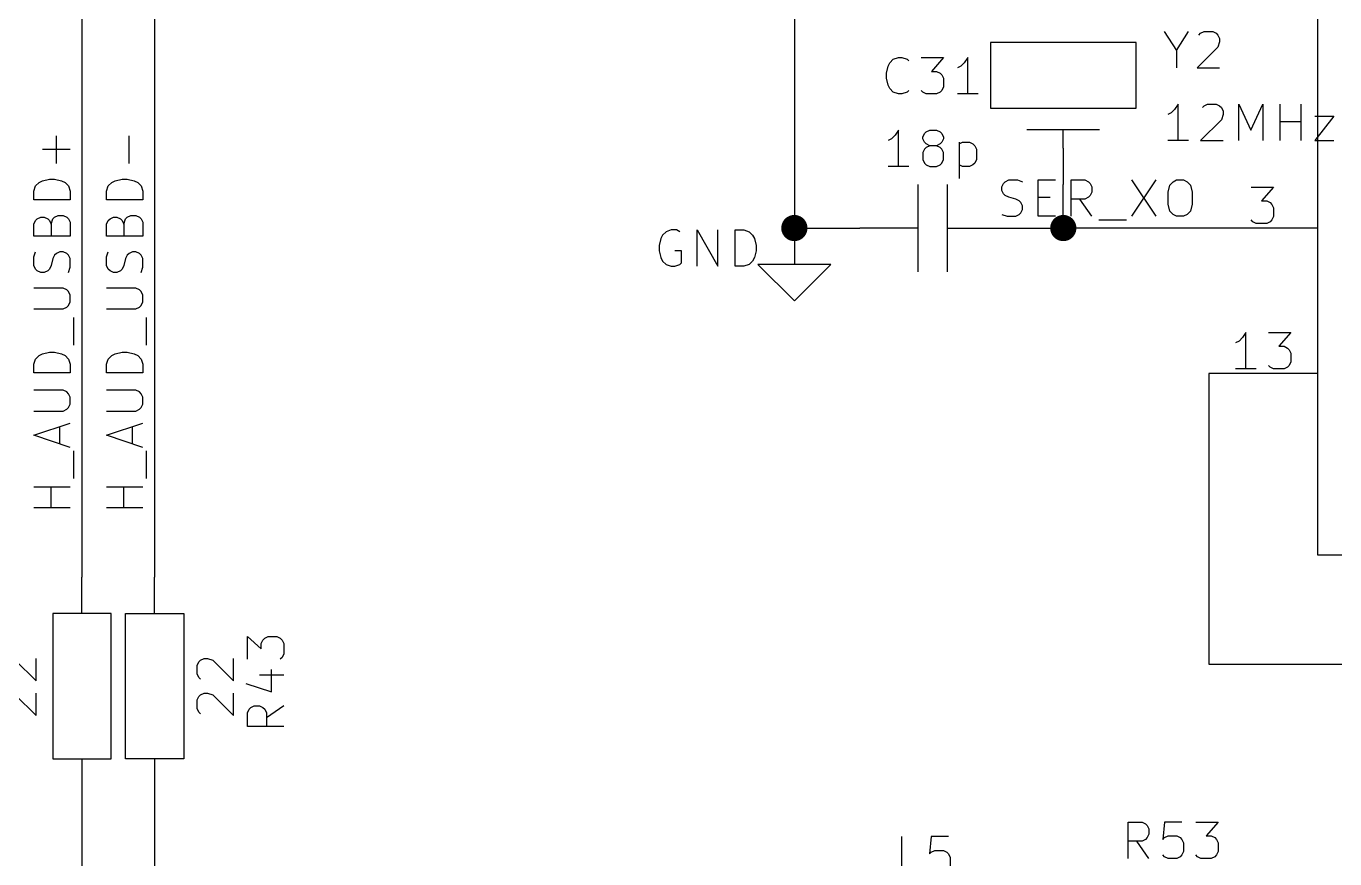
# Model space of a CAD drawing. Extents: x 0.4 to 16.1, y -11.3 to -0.4.
# Drawn here: x 8.333 to 10.133, y -5.858 to -4.712 of the extents above; entities that cross this region are included whole.
import ezdxf

# ---------------------------------------------------------------- set-up
doc = ezdxf.new("R2010")
doc.units = 0
doc.header["$MEASUREMENT"] = 0
for name, color, linetype in [('BLACK', 7, 'CONTINUOUS'), ('CYAN2', 4, 'CONTINUOUS'), ('GREEN2', 3, 'CONTINUOUS'), ('LYELLOW', 51, 'CONTINUOUS'), ('RED2', 1, 'CONTINUOUS')]:
    doc.layers.add(name, color=color, linetype=linetype)

msp = doc.modelspace()

# ---------------------------------------------------------------- linework, layer by layer
at = {"layer": 'BLACK', "linetype": 'CONTINUOUS'}
for p, q in [((8.37482, -4.90116), (8.37482, -4.86306)), ((8.47482, -4.90116), (8.47482, -4.86306)), ((8.39387, -4.88211), (8.35577, -4.88211)), ((8.34387, -4.93925), (8.34625, -4.93211)), ((8.34625, -4.93211), (8.35101, -4.92735)), ((8.35101, -4.92735), (8.35577, -4.92497)), ((8.35577, -4.92497), (8.3653, -4.92259)), ((8.3653, -4.92259), (8.37244, -4.92259)), ((8.37244, -4.92259), (8.38196, -4.92497)), ((8.38196, -4.92497), (8.38672, -4.92735)), ((8.38672, -4.92735), (8.39148, -4.93211)), ((8.39148, -4.93211), (8.39387, -4.93925)), ((8.44387, -4.93925), (8.44625, -4.93211)), ((8.44625, -4.93211), (8.45101, -4.92735)), ((8.45101, -4.92735), (8.45577, -4.92497)), ((8.45577, -4.92497), (8.4653, -4.92259)), ((8.4653, -4.92259), (8.47244, -4.92259)), ((8.47244, -4.92259), (8.48196, -4.92497)), ((8.48196, -4.92497), (8.48672, -4.92735)), ((8.48672, -4.92735), (8.49148, -4.93211)), ((8.49148, -4.93211), (8.49387, -4.93925)), ((9.67544, -4.93339), (9.67782, -4.92863)), ((9.67782, -4.92863), (9.6802, -4.92625)), ((9.6802, -4.92625), (9.68497, -4.92387)), ((9.68497, -4.92387), (9.69687, -4.92387)), ((9.69687, -4.92387), (9.70402, -4.92625)), ((9.72544, -4.97387), (9.72544, -4.92387)), ((9.72544, -4.92387), (9.74925, -4.92387)), ((9.77068, -4.97387), (9.77068, -4.92387)), ((9.77068, -4.92387), (9.78973, -4.92387)), ((9.78973, -4.92387), (9.79449, -4.92625)), ((9.79449, -4.92625), (9.79687, -4.92863)), ((9.79687, -4.92863), (9.79925, -4.93339)), ((9.85402, -4.92387), (9.88735, -4.97387)), ((9.88735, -4.92387), (9.85402, -4.97387)), ((9.90402, -4.94053), (9.9064, -4.93101)), ((9.9064, -4.93101), (9.91116, -4.92625)), ((9.91116, -4.92625), (9.91592, -4.92387)), ((9.91592, -4.92387), (9.92544, -4.92387)), ((9.92544, -4.92387), (9.9302, -4.92625)), ((9.9302, -4.92625), (9.93497, -4.93101)), ((9.93497, -4.93101), (9.93735, -4.94053)), ((8.34387, -4.95116), (8.34387, -4.93925)), ((8.39387, -4.93925), (8.39387, -4.95116)), ((8.44387, -4.95116), (8.44387, -4.93925)), ((8.49387, -4.93925), (8.49387, -4.95116)), ((9.67544, -4.93815), (9.67544, -4.93339)), ((9.67782, -4.94291), (9.67544, -4.93815)), ((9.6802, -4.9453), (9.67782, -4.94291)), ((9.68497, -4.94767), (9.6802, -4.9453)), ((9.69449, -4.95006), (9.68497, -4.94767)), ((9.69925, -4.95244), (9.69449, -4.95006)), ((9.72544, -4.94767), (9.74211, -4.94767)), ((9.78973, -4.95006), (9.77068, -4.95006)), ((9.79925, -4.97387), (9.78259, -4.95006)), ((9.79449, -4.94767), (9.78973, -4.95006)), ((9.79687, -4.9453), (9.79449, -4.94767)), ((9.79925, -4.94053), (9.79687, -4.9453)), ((9.79925, -4.93339), (9.79925, -4.94053)), ((9.90402, -4.9572), (9.90402, -4.94053)), ((9.93735, -4.94053), (9.93735, -4.9572)), ((8.39387, -4.95116), (8.34387, -4.95116)), ((8.49387, -4.95116), (8.44387, -4.95116)), ((9.70163, -4.95482), (9.69925, -4.95244)), ((9.70402, -4.95958), (9.70163, -4.95482)), ((9.70163, -4.9691), (9.70402, -4.96434)), ((9.70402, -4.96434), (9.70402, -4.95958)), ((9.9064, -4.96672), (9.90402, -4.9572)), ((9.91116, -4.97148), (9.9064, -4.96672)), ((9.93497, -4.96672), (9.9302, -4.97148)), ((9.93735, -4.9572), (9.93497, -4.96672)), ((8.34387, -4.98449), (8.34625, -4.97973)), ((8.34387, -5.00116), (8.34387, -4.98449)), ((8.34625, -4.97973), (8.34863, -4.97735)), ((8.34863, -4.97735), (8.35339, -4.97497)), ((8.35339, -4.97497), (8.35815, -4.97497)), ((8.35815, -4.97497), (8.36291, -4.97735)), ((8.36291, -4.97735), (8.3653, -4.97973)), ((8.3653, -4.97973), (8.36767, -4.98449)), ((8.36767, -4.98449), (8.37006, -4.97735)), ((8.36767, -4.98449), (8.36767, -5.00116)), ((8.37006, -4.97735), (8.37244, -4.97497)), ((8.37244, -4.97497), (8.3772, -4.97259)), ((8.3772, -4.97259), (8.38434, -4.97259)), ((8.38434, -4.97259), (8.3891, -4.97497)), ((8.3891, -4.97497), (8.39148, -4.97735)), ((8.39148, -4.97735), (8.39387, -4.98211)), ((8.39387, -4.98211), (8.39387, -5.00116)), ((8.44387, -4.98449), (8.44625, -4.97973)), ((8.44387, -5.00116), (8.44387, -4.98449)), ((8.44625, -4.97973), (8.44863, -4.97735)), ((8.44863, -4.97735), (8.45339, -4.97497)), ((8.45339, -4.97497), (8.45815, -4.97497)), ((8.45815, -4.97497), (8.46291, -4.97735)), ((8.46291, -4.97735), (8.4653, -4.97973)), ((8.4653, -4.97973), (8.46767, -4.98449)), ((8.46767, -4.98449), (8.47006, -4.97735)), ((8.46767, -4.98449), (8.46767, -5.00116)), ((8.47006, -4.97735), (8.47244, -4.97497)), ((8.47244, -4.97497), (8.4772, -4.97259)), ((8.4772, -4.97259), (8.48434, -4.97259)), ((8.48434, -4.97259), (8.4891, -4.97497)), ((8.4891, -4.97497), (8.49148, -4.97735)), ((8.49148, -4.97735), (8.49387, -4.98211)), ((8.49387, -4.98211), (8.49387, -5.00116)), ((9.67544, -4.97148), (9.68259, -4.97387)), ((9.68259, -4.97387), (9.69449, -4.97387)), ((9.69449, -4.97387), (9.69925, -4.97148)), ((9.69925, -4.97148), (9.70163, -4.9691)), ((9.74925, -4.97387), (9.72544, -4.97387)), ((9.80878, -4.97863), (9.84687, -4.97863)), ((9.91592, -4.97387), (9.91116, -4.97148)), ((9.92544, -4.97387), (9.91592, -4.97387)), ((9.9302, -4.97148), (9.92544, -4.97387)), ((8.39387, -5.00116), (8.34387, -5.00116)), ((8.49387, -5.00116), (8.44387, -5.00116)), ((8.34387, -5.02973), (8.34625, -5.02259)), ((8.37958, -5.02259), (8.37482, -5.02497)), ((8.38434, -5.02259), (8.37958, -5.02259)), ((8.3891, -5.02497), (8.38434, -5.02259)), ((8.44387, -5.02973), (8.44625, -5.02259)), ((8.47958, -5.02259), (8.47482, -5.02497)), ((8.48434, -5.02259), (8.47958, -5.02259)), ((8.4891, -5.02497), (8.48434, -5.02259)), ((8.34387, -5.04163), (8.34387, -5.02973)), ((8.37006, -5.03211), (8.36767, -5.04163)), ((8.37244, -5.02735), (8.37006, -5.03211)), ((8.37482, -5.02497), (8.37244, -5.02735)), ((8.39148, -5.02735), (8.3891, -5.02497)), ((8.39387, -5.03211), (8.39148, -5.02735)), ((8.39387, -5.04402), (8.39387, -5.03211)), ((8.44387, -5.04163), (8.44387, -5.02973)), ((8.47006, -5.03211), (8.46767, -5.04163)), ((8.47244, -5.02735), (8.47006, -5.03211)), ((8.47482, -5.02497), (8.47244, -5.02735)), ((8.49148, -5.02735), (8.4891, -5.02497)), ((8.49387, -5.03211), (8.49148, -5.02735)), ((8.49387, -5.04402), (8.49387, -5.03211)), ((8.34625, -5.0464), (8.34387, -5.04163)), ((8.34863, -5.04878), (8.34625, -5.0464)), ((8.35339, -5.05116), (8.34863, -5.04878)), ((8.35815, -5.05116), (8.35339, -5.05116)), ((8.36291, -5.04878), (8.35815, -5.05116)), ((8.3653, -5.0464), (8.36291, -5.04878)), ((8.36767, -5.04163), (8.3653, -5.0464)), ((8.39148, -5.05116), (8.39387, -5.04402)), ((8.44625, -5.0464), (8.44387, -5.04163)), ((8.44863, -5.04878), (8.44625, -5.0464)), ((8.45339, -5.05116), (8.44863, -5.04878)), ((8.45815, -5.05116), (8.45339, -5.05116)), ((8.46291, -5.04878), (8.45815, -5.05116)), ((8.4653, -5.0464), (8.46291, -5.04878)), ((8.46767, -5.04163), (8.4653, -5.0464)), ((8.49148, -5.05116), (8.49387, -5.04402)), ((8.38434, -5.07259), (8.34387, -5.07259)), ((8.3891, -5.07497), (8.38434, -5.07259)), ((8.39148, -5.07735), (8.3891, -5.07497)), ((8.48434, -5.07259), (8.44387, -5.07259)), ((8.4891, -5.07497), (8.48434, -5.07259)), ((8.49148, -5.07735), (8.4891, -5.07497)), ((8.39387, -5.08211), (8.39148, -5.07735)), ((8.39148, -5.0964), (8.39387, -5.09163)), ((8.39387, -5.09163), (8.39387, -5.08211)), ((8.49387, -5.08211), (8.49148, -5.07735)), ((8.49148, -5.0964), (8.49387, -5.09163)), ((8.49387, -5.09163), (8.49387, -5.08211)), ((8.34387, -5.10116), (8.38434, -5.10116)), ((8.38434, -5.10116), (8.3891, -5.09878)), ((8.3891, -5.09878), (8.39148, -5.0964)), ((8.44387, -5.10116), (8.48434, -5.10116)), ((8.48434, -5.10116), (8.4891, -5.09878)), ((8.4891, -5.09878), (8.49148, -5.0964)), ((8.39863, -5.15116), (8.39863, -5.11306)), ((8.49863, -5.15116), (8.49863, -5.11306)), ((8.34625, -5.1702), (8.35101, -5.16544)), ((8.35101, -5.16544), (8.35577, -5.16306)), ((8.35577, -5.16306), (8.3653, -5.16068)), ((8.3653, -5.16068), (8.37244, -5.16068)), ((8.37244, -5.16068), (8.38196, -5.16306)), ((8.38196, -5.16306), (8.38672, -5.16544)), ((8.38672, -5.16544), (8.39148, -5.1702)), ((8.44625, -5.1702), (8.45101, -5.16544)), ((8.45101, -5.16544), (8.45577, -5.16306)), ((8.45577, -5.16306), (8.4653, -5.16068)), ((8.4653, -5.16068), (8.47244, -5.16068)), ((8.47244, -5.16068), (8.48196, -5.16306)), ((8.48196, -5.16306), (8.48672, -5.16544)), ((8.48672, -5.16544), (8.49148, -5.1702)), ((8.34387, -5.17735), (8.34625, -5.1702)), ((8.34387, -5.18925), (8.34387, -5.17735)), ((8.39148, -5.1702), (8.39387, -5.17735)), ((8.39387, -5.17735), (8.39387, -5.18925)), ((8.44387, -5.17735), (8.44625, -5.1702)), ((8.44387, -5.18925), (8.44387, -5.17735)), ((8.49148, -5.1702), (8.49387, -5.17735)), ((8.49387, -5.17735), (8.49387, -5.18925)), ((8.39387, -5.18925), (8.34387, -5.18925)), ((8.49387, -5.18925), (8.44387, -5.18925)), ((8.38434, -5.21306), (8.34387, -5.21306)), ((8.3891, -5.21544), (8.38434, -5.21306)), ((8.39148, -5.21782), (8.3891, -5.21544)), ((8.39387, -5.22259), (8.39148, -5.21782)), ((8.48434, -5.21306), (8.44387, -5.21306)), ((8.4891, -5.21544), (8.48434, -5.21306)), ((8.49148, -5.21782), (8.4891, -5.21544)), ((8.49387, -5.22259), (8.49148, -5.21782)), ((8.3891, -5.23925), (8.39148, -5.23687)), ((8.39148, -5.23687), (8.39387, -5.23211)), ((8.39387, -5.23211), (8.39387, -5.22259)), ((8.4891, -5.23925), (8.49148, -5.23687)), ((8.49148, -5.23687), (8.49387, -5.23211)), ((8.49387, -5.23211), (8.49387, -5.22259)), ((8.34387, -5.24163), (8.38434, -5.24163)), ((8.38434, -5.24163), (8.3891, -5.23925)), ((8.44387, -5.24163), (8.48434, -5.24163)), ((8.48434, -5.24163), (8.4891, -5.23925)), ((8.34387, -5.27497), (8.39387, -5.2583)), ((8.37958, -5.28687), (8.37958, -5.26306)), ((8.44387, -5.27497), (8.49387, -5.2583)), ((8.47958, -5.28687), (8.47958, -5.26306)), ((8.39387, -5.29163), (8.34387, -5.27497)), ((8.49387, -5.29163), (8.44387, -5.27497)), ((8.39863, -5.33449), (8.39863, -5.2964)), ((8.49863, -5.33449), (8.49863, -5.2964)), ((8.39387, -5.3464), (8.34387, -5.3464)), ((8.36767, -5.37497), (8.36767, -5.3464)), ((8.49387, -5.3464), (8.44387, -5.3464)), ((8.46767, -5.37497), (8.46767, -5.3464)), ((8.39387, -5.37497), (8.34387, -5.37497)), ((8.49387, -5.37497), (8.44387, -5.37497))]:
    msp.add_line(p, q, dxfattribs=at)
at = {"layer": 'CYAN2', "linetype": 'CONTINUOUS'}
for p, q in [((9.89889, -4.71975), (9.91555, -4.74594)), ((9.91555, -4.74594), (9.93222, -4.71975)), ((9.9465, -4.72451), (9.94889, -4.72213)), ((9.94889, -4.72213), (9.95365, -4.71975)), ((9.95365, -4.71975), (9.96555, -4.71975)), ((9.96555, -4.71975), (9.97031, -4.72213)), ((9.97031, -4.72213), (9.97269, -4.72451)), ((9.97269, -4.72451), (9.97507, -4.72928)), ((9.97507, -4.73404), (9.97269, -4.74118)), ((9.97507, -4.72928), (9.97507, -4.73404)), ((9.91555, -4.74594), (9.91555, -4.76975)), ((9.97269, -4.74118), (9.94412, -4.76975)), ((9.51665, -4.77688), (9.51903, -4.76736)), ((9.51903, -4.76736), (9.52141, -4.76259)), ((9.52141, -4.76259), (9.52617, -4.75783)), ((9.52617, -4.75783), (9.53332, -4.75545)), ((9.53332, -4.75545), (9.53808, -4.75545)), ((9.53808, -4.75545), (9.54522, -4.75783)), ((9.54522, -4.75783), (9.5476, -4.76021)), ((9.56427, -4.75545), (9.59522, -4.75545)), ((9.59522, -4.75545), (9.57856, -4.7745)), ((9.61903, -4.76736), (9.61427, -4.76974)), ((9.6238, -4.76259), (9.61903, -4.76736)), ((9.62856, -4.75545), (9.6238, -4.76259)), ((9.62856, -4.80545), (9.62856, -4.75545)), ((9.94412, -4.76975), (9.97507, -4.76975)), ((9.51665, -4.78402), (9.51665, -4.77688)), ((9.51903, -4.79355), (9.51665, -4.78402)), ((9.57856, -4.7745), (9.5857, -4.7745)), ((9.5857, -4.7745), (9.59046, -4.77688)), ((9.59046, -4.77688), (9.59284, -4.77926)), ((9.59284, -4.77926), (9.59522, -4.78402)), ((9.59522, -4.78402), (9.59522, -4.79593)), ((9.52141, -4.79831), (9.51903, -4.79355)), ((9.52617, -4.80307), (9.52141, -4.79831)), ((9.53332, -4.80545), (9.52617, -4.80307)), ((9.53808, -4.80545), (9.53332, -4.80545)), ((9.54522, -4.80307), (9.53808, -4.80545)), ((9.5476, -4.80069), (9.54522, -4.80307)), ((9.56665, -4.80307), (9.56427, -4.80069)), ((9.57141, -4.80545), (9.56665, -4.80307)), ((9.5857, -4.80545), (9.57141, -4.80545)), ((9.59046, -4.80307), (9.5857, -4.80545)), ((9.59284, -4.80069), (9.59046, -4.80307)), ((9.59522, -4.79593), (9.59284, -4.80069)), ((9.64284, -4.80545), (9.61427, -4.80545)), ((9.91793, -4.81963), (9.91317, -4.82677)), ((9.91793, -4.86963), (9.91793, -4.81963)), ((9.95127, -4.82439), (9.95365, -4.82201)), ((9.95365, -4.82201), (9.95841, -4.81963)), ((9.95841, -4.81963), (9.97031, -4.81963)), ((9.97031, -4.81963), (9.97507, -4.82201)), ((9.97507, -4.82201), (9.97746, -4.82439)), ((9.97746, -4.82439), (9.97984, -4.82915)), ((10.0013, -4.86963), (10.0013, -4.81963)), ((10.0013, -4.81963), (10.0179, -4.85534)), ((10.0179, -4.85534), (10.0346, -4.81963)), ((10.0346, -4.81963), (10.0346, -4.86963)), ((10.0584, -4.86963), (10.0584, -4.81963)), ((10.087, -4.86963), (10.087, -4.81963)), ((9.90841, -4.83154), (9.90365, -4.83391)), ((9.91317, -4.82677), (9.90841, -4.83154)), ((9.97746, -4.84106), (9.94889, -4.86963)), ((9.97984, -4.83391), (9.97746, -4.84106)), ((9.97984, -4.82915), (9.97984, -4.83391)), ((10.106, -4.8363), (10.1322, -4.8363)), ((10.1322, -4.8363), (10.106, -4.86963)), ((9.53332, -4.85533), (9.52856, -4.86247)), ((9.53332, -4.90533), (9.53332, -4.85533)), ((9.56665, -4.86485), (9.56903, -4.86009)), ((9.56903, -4.86009), (9.57141, -4.85771)), ((9.57141, -4.85771), (9.57617, -4.85533)), ((9.57617, -4.85533), (9.5857, -4.85533)), ((9.5857, -4.85533), (9.59046, -4.85771)), ((9.59046, -4.85771), (9.59284, -4.86009)), ((9.59284, -4.86009), (9.59522, -4.86485)), ((10.0584, -4.84344), (10.087, -4.84344)), ((9.5238, -4.86724), (9.51903, -4.86961)), ((9.52856, -4.86247), (9.5238, -4.86724)), ((9.56665, -4.86724), (9.56665, -4.86485)), ((9.56903, -4.872), (9.56665, -4.86724)), ((9.57141, -4.87438), (9.56903, -4.872)), ((9.57617, -4.87676), (9.57141, -4.87438)), ((9.57617, -4.87676), (9.57141, -4.87914)), ((9.5857, -4.87676), (9.57617, -4.87676)), ((9.59046, -4.87438), (9.5857, -4.87676)), ((9.59046, -4.87914), (9.5857, -4.87676)), ((9.59284, -4.872), (9.59046, -4.87438)), ((9.59522, -4.86724), (9.59284, -4.872)), ((9.59522, -4.86485), (9.59522, -4.86724)), ((9.61665, -4.872), (9.61665, -4.922)), ((9.61665, -4.87438), (9.62141, -4.872)), ((9.62141, -4.872), (9.63094, -4.872)), ((9.63094, -4.872), (9.6357, -4.87438)), ((9.6357, -4.87438), (9.63808, -4.87676)), ((9.63808, -4.87676), (9.64046, -4.88152)), ((9.93222, -4.86963), (9.90365, -4.86963)), ((9.94889, -4.86963), (9.97984, -4.86963)), ((10.106, -4.86963), (10.1322, -4.86963)), ((9.56903, -4.88152), (9.56665, -4.88628)), ((9.56665, -4.88628), (9.56665, -4.89581)), ((9.56665, -4.89581), (9.56903, -4.90057)), ((9.57141, -4.87914), (9.56903, -4.88152)), ((9.59284, -4.88152), (9.59046, -4.87914)), ((9.59522, -4.88628), (9.59284, -4.88152)), ((9.59284, -4.90057), (9.59522, -4.89581)), ((9.59522, -4.89581), (9.59522, -4.88628)), ((9.64046, -4.89581), (9.63808, -4.90057)), ((9.64046, -4.88152), (9.64046, -4.89581)), ((9.5476, -4.90533), (9.51903, -4.90533)), ((9.56903, -4.90057), (9.57141, -4.90295)), ((9.57141, -4.90295), (9.57617, -4.90533)), ((9.57617, -4.90533), (9.5857, -4.90533)), ((9.5857, -4.90533), (9.59046, -4.90295)), ((9.59046, -4.90295), (9.59284, -4.90057)), ((9.62141, -4.90533), (9.61665, -4.90295)), ((9.63094, -4.90533), (9.62141, -4.90533)), ((9.6357, -4.90295), (9.63094, -4.90533)), ((9.63808, -4.90057), (9.6357, -4.90295)), ((9.20639, -5.00452), (9.20401, -5.01404)), ((9.20878, -4.99976), (9.20639, -5.00452)), ((9.21354, -4.995), (9.20878, -4.99976)), ((9.22068, -4.99261), (9.21354, -4.995)), ((9.22782, -4.99261), (9.22068, -4.99261)), ((9.23258, -4.995), (9.22782, -4.99261)), ((9.25639, -5.04261), (9.25639, -4.99261)), ((9.25639, -4.99261), (9.28496, -5.04261)), ((9.28496, -5.04261), (9.28496, -4.99261)), ((9.30878, -5.04261), (9.30878, -4.99261)), ((9.30878, -4.99261), (9.32068, -4.99261)), ((9.32068, -4.99261), (9.32782, -4.995)), ((9.32782, -4.995), (9.33258, -4.99976)), ((9.33258, -4.99976), (9.33496, -5.00452)), ((9.33496, -5.00452), (9.33735, -5.01404)), ((9.20401, -5.01404), (9.20401, -5.02119)), ((9.20401, -5.02119), (9.20639, -5.03071)), ((9.23496, -5.02119), (9.22544, -5.02119)), ((9.23496, -5.03785), (9.23496, -5.02119)), ((9.33735, -5.02119), (9.33496, -5.03071)), ((9.33735, -5.01404), (9.33735, -5.02119)), ((9.20639, -5.03071), (9.20878, -5.03547)), ((9.20878, -5.03547), (9.21354, -5.04023)), ((9.21354, -5.04023), (9.22068, -5.04261)), ((9.22544, -5.04261), (9.23258, -5.04023)), ((9.23258, -5.04023), (9.23496, -5.03785)), ((9.32782, -5.04023), (9.32068, -5.04261)), ((9.33258, -5.03547), (9.32782, -5.04023)), ((9.33496, -5.03071), (9.33258, -5.03547)), ((9.22068, -5.04261), (9.22544, -5.04261)), ((9.32068, -5.04261), (9.30878, -5.04261)), ((8.63761, -5.58285), (8.63761, -5.5519)), ((8.63761, -5.5519), (8.65666, -5.56857)), ((8.65666, -5.56143), (8.65904, -5.55667)), ((8.65666, -5.56857), (8.65666, -5.56143)), ((8.65904, -5.55667), (8.66142, -5.55428)), ((8.66142, -5.55428), (8.66619, -5.5519)), ((8.66619, -5.5519), (8.67809, -5.5519)), ((8.67809, -5.5519), (8.68285, -5.55428)), ((8.68285, -5.55428), (8.68523, -5.55667)), ((8.68523, -5.55667), (8.68761, -5.56143)), ((8.68761, -5.56143), (8.68761, -5.57571)), ((8.68523, -5.58047), (8.68285, -5.58285)), ((8.68761, -5.57571), (8.68523, -5.58047)), ((8.31826, -5.58428), (8.34683, -5.61285)), ((8.34683, -5.61285), (8.34683, -5.5819)), ((8.5684, -5.59143), (8.57078, -5.58667)), ((8.5684, -5.60333), (8.5684, -5.59143)), ((8.57078, -5.58667), (8.57316, -5.58428)), ((8.57316, -5.58428), (8.57792, -5.5819)), ((8.57792, -5.5819), (8.58268, -5.5819)), ((8.58268, -5.5819), (8.58983, -5.58428)), ((8.58983, -5.58428), (8.6184, -5.61285)), ((8.6184, -5.61285), (8.6184, -5.5819)), ((8.67094, -5.62809), (8.67094, -5.59714)), ((8.57078, -5.60809), (8.5684, -5.60333)), ((8.57316, -5.61047), (8.57078, -5.60809)), ((8.63523, -5.61619), (8.67094, -5.62809)), ((8.65428, -5.60428), (8.68761, -5.60428)), ((8.31826, -5.6319), (8.34683, -5.66047)), ((8.34683, -5.66047), (8.34683, -5.62952)), ((8.5684, -5.63905), (8.57078, -5.63428)), ((8.57078, -5.63428), (8.57316, -5.6319)), ((8.57316, -5.6319), (8.57792, -5.62952)), ((8.57792, -5.62952), (8.58268, -5.62952)), ((8.58268, -5.62952), (8.58983, -5.6319)), ((8.58983, -5.6319), (8.6184, -5.66047)), ((8.6184, -5.66047), (8.6184, -5.62952)), ((8.5684, -5.65095), (8.5684, -5.63905)), ((8.57078, -5.65571), (8.5684, -5.65095)), ((8.63761, -5.65667), (8.64, -5.6519)), ((8.64, -5.6519), (8.64237, -5.64952)), ((8.64237, -5.64952), (8.64714, -5.64714)), ((8.64714, -5.64714), (8.65428, -5.64714)), ((8.65428, -5.64714), (8.65904, -5.64952)), ((8.65904, -5.64952), (8.66142, -5.6519)), ((8.66142, -5.6519), (8.6638, -5.65667)), ((8.68761, -5.64714), (8.6638, -5.66381)), ((8.57316, -5.65809), (8.57078, -5.65571)), ((8.63761, -5.67571), (8.63761, -5.65667)), ((8.6638, -5.65667), (8.6638, -5.67571)), ((8.68761, -5.67571), (8.63761, -5.67571)), ((9.84928, -5.85696), (9.84928, -5.80696)), ((9.84928, -5.80696), (9.86833, -5.80696)), ((9.86833, -5.80696), (9.87309, -5.80934)), ((9.87309, -5.80934), (9.87547, -5.81172)), ((9.87547, -5.81172), (9.87785, -5.81648)), ((9.89928, -5.80696), (9.8969, -5.83076)), ((9.92309, -5.80696), (9.89928, -5.80696)), ((9.94214, -5.80696), (9.97309, -5.80696)), ((9.97309, -5.80696), (9.95643, -5.826)), ((9.53785, -5.87696), (9.53785, -5.82696)), ((9.57833, -5.82696), (9.57595, -5.85076)), ((9.60214, -5.82696), (9.57833, -5.82696)), ((9.87309, -5.83076), (9.86833, -5.83315)), ((9.87547, -5.82839), (9.87309, -5.83076)), ((9.87785, -5.82362), (9.87547, -5.82839)), ((9.87785, -5.81648), (9.87785, -5.82362)), ((9.8969, -5.83076), (9.89928, -5.82839)), ((9.89928, -5.82839), (9.90405, -5.826)), ((9.90405, -5.826), (9.91595, -5.826)), ((9.91595, -5.826), (9.92071, -5.82839)), ((9.92071, -5.82839), (9.92309, -5.83076)), ((9.92309, -5.83076), (9.92547, -5.83553)), ((9.95643, -5.826), (9.96357, -5.826)), ((9.96357, -5.826), (9.96833, -5.82839)), ((9.96833, -5.82839), (9.97071, -5.83076)), ((9.97071, -5.83076), (9.97309, -5.83553)), ((9.57595, -5.85076), (9.57833, -5.84839)), ((9.57833, -5.84839), (9.58309, -5.846)), ((9.58309, -5.846), (9.595, -5.846)), ((9.595, -5.846), (9.59976, -5.84839)), ((9.59976, -5.84839), (9.60214, -5.85076)), ((9.86833, -5.83315), (9.84928, -5.83315)), ((9.87785, -5.85696), (9.86119, -5.83315)), ((9.92547, -5.84743), (9.92309, -5.85219)), ((9.92547, -5.83553), (9.92547, -5.84743)), ((9.97309, -5.84743), (9.97071, -5.85219)), ((9.97309, -5.83553), (9.97309, -5.84743)), ((9.60214, -5.85076), (9.60452, -5.85553)), ((9.60452, -5.85553), (9.60452, -5.86743)), ((9.89928, -5.85457), (9.8969, -5.85219)), ((9.90405, -5.85696), (9.89928, -5.85457)), ((9.91595, -5.85696), (9.90405, -5.85696)), ((9.92071, -5.85457), (9.91595, -5.85696)), ((9.92309, -5.85219), (9.92071, -5.85457)), ((9.94452, -5.85457), (9.94214, -5.85219)), ((9.94928, -5.85696), (9.94452, -5.85457)), ((9.96357, -5.85696), (9.94928, -5.85696)), ((9.96833, -5.85457), (9.96357, -5.85696)), ((9.97071, -5.85219), (9.96833, -5.85457))]:
    msp.add_line(p, q, dxfattribs=at)
at = {"layer": 'GREEN2', "linetype": 'CONTINUOUS'}
for p, q in [((8.51, -4.2), (8.51, -5.47)), ((8.41, -4.3), (8.41, -5.47)), ((9.39, -4.59), (9.39, -4.99)), ((9.76, -4.99), (9.76, -4.93)), ((9.39, -4.99), (9.48, -4.99)), ((9.68, -4.99), (9.76, -4.99)), ((9.96, -4.99), (9.76, -4.99)), ((9.96, -5.19), (9.96, -5.59)), ((9.96, -5.59), (10.56, -5.59)), ((8.41, -5.77), (8.41, -6.47)), ((8.51, -5.77), (8.51, -8.19))]:
    msp.add_line(p, q, dxfattribs=at)
at = {"layer": 'GREEN2', "const_width": 0.018}
for points in [[(9.381, -4.99, 1), (9.399, -4.99, 1)], [(9.751, -4.99, 1), (9.769, -4.99, 1)]]:
    msp.add_lwpolyline(points, format="xyb", close=True, dxfattribs=at)
at = {"layer": 'LYELLOW', "linetype": 'CONTINUOUS'}
for p, q in [((10.11, -5.44), (10.11, -1.34)), ((12.21, -5.44), (10.11, -5.44))]:
    msp.add_line(p, q, dxfattribs=at)
at = {"layer": 'RED2', "linetype": 'CONTINUOUS'}
for p, q in [((10.11, -5.44), (10.11, -1.34)), ((10.11, -5.44), (10.11, -1.34)), ((9.66, -4.735), (9.66, -4.825)), ((9.86, -4.735), (9.66, -4.735)), ((9.86, -4.825), (9.86, -4.735)), ((9.66, -4.825), (9.86, -4.825)), ((9.81, -4.855), (9.71, -4.855)), ((9.76, -4.88), (9.76, -4.855)), ((9.76, -4.88), (9.76, -4.93)), ((9.56, -4.93), (9.56, -5.05)), ((9.6, -4.93), (9.6, -5.05)), ((10.0183, -4.93362), (10.0493, -4.93362)), ((10.0493, -4.93362), (10.0326, -4.95267)), ((10.0326, -4.95267), (10.0398, -4.95267)), ((10.0398, -4.95267), (10.0445, -4.95505)), ((10.0445, -4.95505), (10.0469, -4.95743)), ((10.0469, -4.95743), (10.0493, -4.96219)), ((10.0493, -4.96219), (10.0493, -4.97409)), ((10.0207, -4.98124), (10.0183, -4.97885)), ((10.0255, -4.98362), (10.0207, -4.98124)), ((10.0398, -4.98362), (10.0255, -4.98362)), ((10.0445, -4.98124), (10.0398, -4.98362)), ((10.0469, -4.97885), (10.0445, -4.98124)), ((10.0493, -4.97409), (10.0469, -4.97885)), ((9.39, -4.99), (9.39, -5.04)), ((9.56, -4.99), (9.48, -4.99)), ((9.6, -4.99), (9.68, -4.99)), ((10.11, -4.99), (9.96, -4.99)), ((9.39, -5.04), (9.34, -5.04)), ((9.34, -5.04), (9.39, -5.09)), ((9.39, -5.09), (9.44, -5.04)), ((9.44, -5.04), (9.39, -5.04)), ((10.0017, -5.14552), (9.9969, -5.1479)), ((10.0064, -5.14076), (10.0017, -5.14552)), ((10.0112, -5.13362), (10.0064, -5.14076)), ((10.0112, -5.18362), (10.0112, -5.13362)), ((10.0421, -5.13362), (10.0731, -5.13362)), ((10.0731, -5.13362), (10.0564, -5.15267)), ((10.0564, -5.15267), (10.0636, -5.15267)), ((10.0636, -5.15267), (10.0683, -5.15505)), ((10.0683, -5.15505), (10.0707, -5.15743)), ((10.0707, -5.15743), (10.0731, -5.16219)), ((10.0731, -5.16219), (10.0731, -5.17409)), ((10.0255, -5.18362), (9.9969, -5.18362)), ((10.0445, -5.18124), (10.0421, -5.17885)), ((10.0493, -5.18362), (10.0445, -5.18124)), ((10.0636, -5.18362), (10.0493, -5.18362)), ((10.0683, -5.18124), (10.0636, -5.18362)), ((10.0707, -5.17885), (10.0683, -5.18124)), ((10.0731, -5.17409), (10.0707, -5.17885)), ((10.11, -5.19), (9.96, -5.19)), ((12.21, -5.44), (10.11, -5.44)), ((12.21, -5.44), (10.11, -5.44)), ((8.41, -5.52), (8.41, -5.47)), ((8.51, -5.52), (8.51, -5.47)), ((8.45, -5.52), (8.37, -5.52)), ((8.37, -5.52), (8.37, -5.72)), ((8.45, -5.72), (8.45, -5.52)), ((8.47, -5.72), (8.47, -5.52)), ((8.47, -5.52), (8.55, -5.52)), ((8.55, -5.52), (8.55, -5.72)), ((8.37, -5.72), (8.45, -5.72)), ((8.41, -5.72), (8.41, -5.77)), ((8.55, -5.72), (8.47, -5.72)), ((8.51, -5.72), (8.51, -5.77))]:
    msp.add_line(p, q, dxfattribs=at)

doc.saveas('drawing.dxf')
